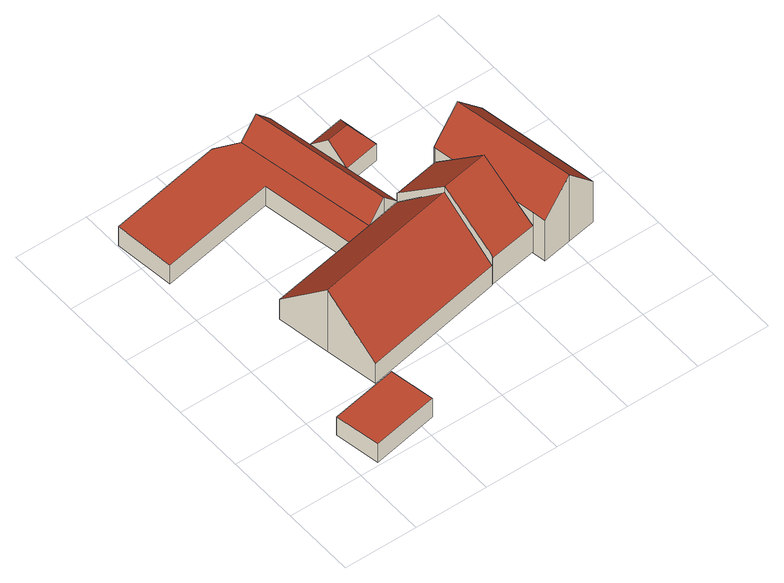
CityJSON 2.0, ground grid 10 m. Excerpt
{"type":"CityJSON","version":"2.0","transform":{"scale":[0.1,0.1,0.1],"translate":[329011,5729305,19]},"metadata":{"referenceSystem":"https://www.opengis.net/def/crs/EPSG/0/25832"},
"CityObjects":{
"building1":{"type":"Building","attributes":{"Geometrietyp2DReferenz":"3000","Gemeindeschluessel":"05170048","function":"31001_2463","roofType":"1000","measuredHeight":2.96},"address":[{"country":"Germany","locality":"Wesel","thoroughfareNumber":"22","thoroughfareName":"Schüttwich"}],"geometry":[{"type":"Solid","lod":"2","boundaries":[[[[0,1,2,3]],[[4,5,1,0]],[[6,7,5,4]],[[3,2,7,6]],[[4,0,3,6]],[[1,5,7,2]]]],"semantics":{"surfaces":[{"type":"WallSurface"},{"type":"RoofSurface"},{"type":"GroundSurface"}],"values":[[0,0,0,0,1,2]]}}]},
"building2":{"type":"Building","attributes":{"Geometrietyp2DReferenz":"3000","Gemeindeschluessel":"05170048","function":"31001_2720","roofType":"1000","measuredHeight":3.17},"address":[{"country":"Germany","locality":"Wesel","thoroughfareNumber":"22","thoroughfareName":"Schüttwich"}],"geometry":[{"type":"Solid","lod":"2","boundaries":[[[[8,9,10,11]],[[12,13,9,8]],[[14,15,13,12]],[[16,17,15,14]],[[18,19,17,16]],[[20,21,19,18]],[[11,10,21,20]],[[18,16,14,12,8,11,20]],[[9,13,15,17,19,21,10]]]],"semantics":{"surfaces":[{"type":"WallSurface"},{"type":"RoofSurface"},{"type":"GroundSurface"}],"values":[[0,0,0,0,0,0,0,1,2]]}}]},
"building3":{"type":"Building","attributes":{"Geometrietyp2DReferenz":"3000","Gemeindeschluessel":"05170048","function":"31001_2720","roofType":"3100","measuredHeight":10.1},"address":[{"country":"Germany","locality":"Wesel","thoroughfareNumber":"22","thoroughfareName":"Schüttwich"}],"geometry":[{"type":"Solid","lod":"2","boundaries":[[[[22,23,24,25]],[[26,15,23,22]],[[27,13,15,26]],[[28,29,13,27]],[[30,31,29,28]],[[32,33,31,30]],[[34,35,33,32]],[[25,24,35,34]],[[28,27,26,22,25,30]],[[34,32,30,25]],[[23,15,13,29,31,33,35,24]]]],"semantics":{"surfaces":[{"type":"WallSurface"},{"type":"RoofSurface"},{"type":"GroundSurface"}],"values":[[0,0,0,0,0,0,0,0,1,1,2]]}}]},
"building4":{"type":"Building","attributes":{"Geometrietyp2DReferenz":"3000","Gemeindeschluessel":"05170048","function":"31001_2720","roofType":"3100","measuredHeight":5.67},"address":[{"country":"Germany","locality":"Wesel","thoroughfareNumber":"22","thoroughfareName":"Schüttwich"}],"geometry":[{"type":"Solid","lod":"2","boundaries":[[[[12,36,37,38]],[[8,39,36,12]],[[40,41,39,8]],[[42,43,41,40]],[[44,45,43,42]],[[46,47,45,44]],[[48,49,47,46]],[[50,51,49,48]],[[38,37,51,50]],[[8,12,38,40]],[[50,48,46,44,42,40,38]],[[36,39,41,43,45,47,49,51,37]]]],"semantics":{"surfaces":[{"type":"WallSurface"},{"type":"RoofSurface"},{"type":"GroundSurface"}],"values":[[0,0,0,0,0,0,0,0,0,1,1,2]]}}]},
"building5":{"type":"Building","attributes":{"Geometrietyp2DReferenz":"3000","Gemeindeschluessel":"05170048","function":"31001_1210","roofType":"3100","measuredHeight":10.76},"address":[{"country":"Germany","locality":"Wesel","thoroughfareNumber":"22","thoroughfareName":"Schüttwich"}],"geometry":[{"type":"Solid","lod":"2","boundaries":[[[[52,53,54,55]],[[56,57,53,52]],[[58,59,57,56]],[[60,61,59,58]],[[62,63,61,60]],[[64,65,63,62]],[[66,67,65,64]],[[55,54,67,66]],[[62,60,58,56,64]],[[52,55,66,64,56]],[[53,57,59,61,63,65,67,54]]]],"semantics":{"surfaces":[{"type":"WallSurface"},{"type":"RoofSurface"},{"type":"GroundSurface"}],"values":[[0,0,0,0,0,0,0,0,1,1,2]]}}]},
"building6":{"type":"Building","attributes":{"Geometrietyp2DReferenz":"3000","Gemeindeschluessel":"05170048","function":"31001_2720","roofType":"5000","measuredHeight":5.46},"address":[{"country":"Germany","locality":"Wesel","thoroughfareNumber":"22","thoroughfareName":"Schüttwich"}],"geometry":[{"type":"Solid","lod":"2","boundaries":[[[[68,69,70,44]],[[71,72,69,68]],[[46,73,72,71]],[[44,70,73,46]],[[68,74,71]],[[46,75,44]],[[44,75,74,68]],[[71,74,75,46]],[[69,72,73,70]]]],"semantics":{"surfaces":[{"type":"WallSurface"},{"type":"RoofSurface"},{"type":"GroundSurface"}],"values":[[0,0,0,0,1,0,1,1,2]]}}]},
"building7":{"type":"Building","attributes":{"name":"Kerstenhof","Geometrietyp2DReferenz":"3000","Gemeindeschluessel":"05170048","function":"31001_1210","roofType":"3100","measuredHeight":10.85},"address":[{"country":"Germany","locality":"Wesel","thoroughfareNumber":"22","thoroughfareName":"Schüttwich"}],"geometry":[{"type":"Solid","lod":"2","boundaries":[[[[76,77,78,79]],[[80,81,77,76]],[[82,83,81,80]],[[84,85,83,82]],[[86,87,85,84]],[[88,89,87,86]],[[90,91,89,88]],[[79,78,91,90]],[[80,76,79,90,88,82]],[[86,84,82,88]],[[77,81,83,85,87,89,91,78]]]],"semantics":{"surfaces":[{"type":"WallSurface"},{"type":"RoofSurface"},{"type":"GroundSurface"}],"values":[[0,0,0,0,0,0,0,0,1,1,2]]}}]}
},
"vertices":[
[107,82,33],[107,82,3],[16,65,3],[16,65,33],[118,21,33],[118,21,3],[27,4,33],[27,4,3],
[189,461,33],[189,461,2],[157,473,2],[157,473,33],[224,272,33],[224,272,2],[191,266,33],[191,266,2],[169,391,33],[169,391,2],[11,362,33],[11,362,2],[2,444,33],[2,444,2],
[75,245,34],[75,245,2],[87,173,2],[87,173,103],[191,266,34],[224,272,34],[270,281,34],[270,281,2],[282,210,103],[282,210,2],[294,139,34],[294,139,2],[99,101,34],[99,101,2],
[224,272,4],[248,277,4],[248,277,60],[189,461,4],[213,465,60],[213,465,4],[237,470,33],[237,470,4],[248,411,33],[248,411,4],[258,357,33],[258,357,4],[272,281,33],[272,281,4],[270,281,36],[270,281,4],
[294,139,51],[294,139,6],[294,137,6],[294,137,49],[282,209,113],[282,209,6],[270,281,49],[270,281,6],[272,281,49],[272,281,6],[333,292,49],[333,292,6],[346,220,113],[346,220,6],[359,148,49],[359,148,6],
[298,420,33],[298,420,6],[248,411,6],[307,366,33],[307,366,6],[258,357,6],[284,389,60],[253,384,60],
[333,292,71],[333,292,5],[359,148,5],[359,148,71],[333,295,71],[333,295,5],[372,302,114],[372,302,5],[412,309,71],[412,309,5],[441,144,71],[441,144,5],[402,137,114],[402,137,5],[362,130,71],[362,130,5]
]}
